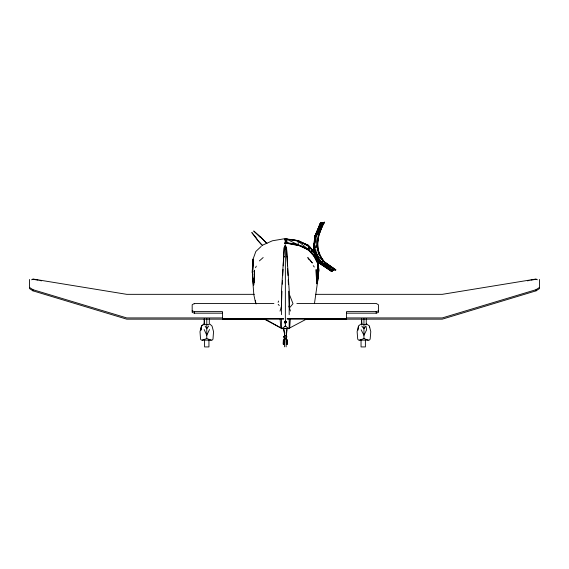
<?xml version="1.0" encoding="UTF-8"?>
<svg xmlns="http://www.w3.org/2000/svg" width="569" height="569" viewBox="0 0 569 569"><rect width="100%" height="100%" fill="white"/><g stroke="black" fill="none" stroke-linecap="round" stroke-linejoin="round"><path stroke-width="0.85" d="M209.975 324.159L212.066 326.122L213.539 331.656L212.991 339.16L212.18 340.127L201.362 340.127L200.551 339.16L200.004 331.656L201.476 326.122L204.278 323.782L204.285 318.519M289.187 319.024L289.187 328.633L285.489 328.647L281.506 328.654L281.513 319.038M281.52 314.664L281.541 290.19L284.244 247.707L285.012 249.435L285.709 249.45L286.477 247.707L289.18 290.19L289.187 314.65M366.258 323.782L366.258 324.337L364.992 324.671L361.664 324.33L361.656 318.519M289.436 308L288.775 291.228M252.544 276.989L254.066 282.288L254.521 270.204C253.888 307.04 251.576 264.841 252.956 259.514L255.83 251.484L261.228 246.377M318.05 275.047L317.801 262.97C313.384 248.817 298.27 242.878 284.621 242.906L298.17 245.474L298.248 240.63L284.692 238.639M298.248 240.63L308.391 246.021L314.124 251.868L317.801 262.97L318.064 277.686L317.858 259.315C313.782 245.808 299.927 240.21 286.954 239.35L307.644 249.378L298.177 245.175L285.709 242.743L285.773 239.144L286.968 238.674L286.876 243.582L284.614 243.24L285.695 243.39L284.685 239.307L285.773 239.144L298.248 240.63L298.234 241.242L308.398 245.317L314.124 251.868L317.858 259.315L317.787 263.547L314.052 256.043L308.434 249.755L308.398 245.317L298.248 240.63L293.035 240.026M318.099 275.681L317.858 259.315M318.064 277.957L317.794 263.241L314.06 255.751L308.462 250.019L298.177 244.848M314.045 256.349L314.116 252.608L309.593 247.401L309.6 246.69L314.109 252.316L317.858 259.521L318.128 274.137M254.066 282.288L254.123 279.379M308.391 245.936L308.398 245.317L309.586 247.166M252.956 259.115L252.544 271.406L252.956 259.343M252.544 275.723L252.956 262.914L252.544 274.13M286.164 335.639L286.826 337.068L286.541 335.98L284.493 335.98L283.895 337.068L284.55 335.639C286.968 334.778 286.755 337.751 286.271 339.231L287.309 339.963L287.331 344.238L286.499 344.238L286.292 339.963M286.499 344.238L286.292 341.542M252.544 269.308L252.956 259.4M314.031 247.487L313.967 248.923L316.286 256.797L313.448 247.174L314.913 236.128L320.361 223.333L321.08 222.515L324.067 222.892L324.515 222.13C319.984 229.115 317.964 237.55 317.289 245.808C318.128 256.448 325.276 264.67 334.6 269.279L335.582 270.012L332.929 269.862L330.681 270.481L328.882 269.557L320.418 263.838L317.26 258.568M290.325 318.647L289.721 327.559L289.066 328.313L306.691 318.967M284.344 336.343L284.514 332.751L283.803 328.953M281.961 291.228L281.314 308M282.309 284.23L282.487 280.73M282.75 275.481L283.056 269.357M283.234 265.858L284.151 247.487L285.361 244.663M287.331 344.238L287.309 339.963M284.386 336.4L284.514 334.003L283.696 329.764M285.19 247.508L285.361 245.73L285.361 321.094L284.336 322.068L284.656 322.758L285.361 323.178L286.065 322.751L286.029 321.577M358.093 330.084L358.484 326.115L360.646 324.166M314.358 242.743L314.152 245.225L314.529 242.643M314.565 240.267L314.913 236.128L319.906 224.435L323.597 223.987L324.216 222.166L318.619 234.613L317.033 245.716L319.351 254.151L323.683 261.391L335.724 269.955L323.448 261.42L316.599 254.485L314.614 247.828L317.033 245.716L315.767 236.619M286.925 328.953L286.221 332.751L286.392 336.343M284.55 335.639L284.052 337.339L284.45 339.231L283.383 339.97L283.291 344.224L284.08 344.245L284.322 339.97M200.964 330.084L201.476 326.122L203.823 324.159M319.579 226.981C317.602 238.688 315.198 251.434 323.683 261.391L335.959 269.884M320.454 264.066L320.226 262.722L320.93 261.747L323.946 261.327C314.614 250.644 317.054 235.95 323.043 224.094L320.361 223.333L319.287 225.623L320.062 227.458C315.411 236.355 311.549 247.131 316.286 256.797M200.971 330.041L201.476 326.122M314.863 240.082L315.091 238.375M315.311 236.668L315.532 234.961L320.361 223.333L323.505 222.984L319.173 234.513L316.307 234.876M318.199 277.487L314.508 303.241M287.039 329.764L286.307 335.603M284.336 338.484L284.45 337.723L286.278 337.723L286.385 338.932L284.336 338.932L284.336 338.484L286.385 338.484M280.048 311.129L281.577 306.172M252.494 267.7L252.138 272.444L252.921 274.35M316.222 256.562L313.448 247.174L315.404 237.344L320.994 224.94L319.75 224.52L321.08 222.515M317.979 275.346L319.088 270.204L318.604 267.7L317.687 266.505M358.484 326.115L357.119 331.656L357.73 339.16L358.584 340.127L369.309 340.127L370.156 339.16L370.775 331.656L369.409 326.122L367.019 324.159M332.609 271.072L332.929 269.862L334.6 269.279L320.93 261.747L315.93 255.531L314.614 247.828L317.516 247.487L316.599 254.485L315.93 255.531L320.226 262.722L332.609 271.072L330.681 270.481L320.418 263.838L316.698 257.501M284.322 341.549L284.08 344.245M316.592 282.295L316.122 269.656L316.592 282.295L318.121 277.003L317.63 262.629C313.27 249.265 299.351 243.696 286.321 243.269L286.321 242.942M278.127 302.367L278.568 301.037M252.508 272.764L253.02 271.235M285.887 321.89L285.361 321.257L284.763 321.549L284.493 322.26L284.884 322.452M317.836 275.204L318.32 274.03M285.951 321.549L286.221 322.082L285.361 323.014L285.361 325.667L284.827 326.599L281.506 328.654M209.513 329.529L206.775 335.276L204.179 329.529M284.678 321.599L284.336 322.068M319.906 224.435L319.287 225.623L321.108 225.217L314.913 236.128L315.639 237.927L313.953 248.568L316.357 257.06M255.524 267.714L256.334 266.15M314.913 236.128L315.532 234.961M283.895 337.068L284.493 335.98M314.614 247.828L313.967 248.923L314.984 251.996L313.86 248.312L315.404 237.344L320.397 226.042L321.236 225.53M208.723 325.973L206.775 328.768L206.775 338.569L211.213 340.12M361.649 323.782L362.133 323.164M289.941 307.388L293.014 303.704L289.82 295.553M204.278 323.782L204.797 323.164M320.461 223.702L319.75 224.52L320.525 226.362L315.518 237.614L314.152 248.902M285.866 322.587L285.361 323.135L284.656 322.715M284.656 321.442L285.858 321.201L286.378 322.068M259.4 260.901L263.17 257.529M284.685 239.307L285.78 238.475L286.89 242.949L298.177 245.175M346.542 317.929L442.269 317.929L536.062 289.685L539.497 287.423M304.884 319.152L442.269 319.152L536.062 290.83L539.497 288.561L539.497 279.479M284.329 256.505L283.903 256.775L284.329 257.046M273.902 303.448L194.406 303.448L192.18 304.749L192.18 312.417L194.406 313.178L222.472 313.178M262.451 245.218L272.387 240.787L284.045 238.816M31.565 279.777L32.938 279.265L38.144 280.204M359.672 340.12L363.947 338.576L368.221 340.12M202.322 340.12L206.775 338.569M346.528 313.178L376.194 313.178L378.421 312.417L378.421 304.749L376.194 303.448L296.84 303.448M287.16 319.159L346.528 319.159L346.528 311.606L376.194 311.606L378.421 310.859M285.837 322.452L286.221 322.082M317.509 245.744L314.088 246.057M319.87 254.051L316.599 254.485L320.93 261.747L331.578 270.332L320.383 263.632L316.741 257.558M527.378 280.83L529.113 280.517M530.856 280.204L536.062 279.265L537.435 279.777M536.062 279.016L442.269 294.337L315.525 294.337M287.537 328.548L283.078 328.576M254.364 294.337L126.731 294.337L32.938 279.016M192.18 310.859L194.406 311.606L222.472 311.606L222.472 319.159L283.611 319.159M222.458 317.929L126.731 317.929L32.938 289.685L29.503 287.423M222.472 318.597L283.611 318.597M287.16 318.597L346.528 318.597M264.998 319.152L126.731 319.152L32.938 290.83L29.503 288.561L29.503 279.479M284.827 326.599L285.887 326.599L289.187 328.633M284.642 335.81L286.086 335.81M284.45 338.69L286.271 338.69M286.499 343.086L287.331 343.086M283.291 343.071L284.08 343.093M289.557 239.62L291.3 239.826M39.887 280.517L41.622 280.83M304.486 244.058L306.826 245.118M285.361 321.094L286.065 321.442M263.909 318.925L281.634 328.363L265.943 319.522M285.361 323.014L284.493 322.082M286.399 256.505L286.833 256.775M331.585 271.299L320.418 263.838M320.93 261.747L333.967 270.616M331.378 271.342L328.882 269.557L331.777 271.257L320.383 263.632L316.641 257.266M298.248 241.306L308.327 249.393L309.593 247.401L309.536 250.73L314.116 252.608L317.851 260.09L318.078 272.878M266.953 243.532L260.317 236.64L253.696 230.993L259.941 237.081M307.886 245.68L310.105 248.013M260.317 236.64L266.32 243.091M311.663 249.699L313.739 251.939L317.63 259.115M256.896 238.56L251.797 232.543L257.088 239.67L262.423 245.459M308.391 245.822L314.116 252.238L317.858 259.521M257.088 239.67L262.394 245.623M317.481 258.852L314.109 252.408L311.577 249.492L314.109 252.316L317.481 258.845M278.205 304.315L279.244 305.546M308.071 257.821L312.36 262.985L309.486 259.514M361.735 325.98L363.947 328.768L365.945 325.98L366.628 329.814L363.947 335.276L361.144 329.807M313.242 265.631L314.301 267.017M316.67 257.245L320.226 262.722M285.361 245.516L286.563 247.487L287.487 265.858M205.068 325.98L206.775 328.768L206.796 318.519M307.701 257.522L308.882 259.492M285.361 325.667L285.887 326.599M317.794 263.241L314.052 256.043L308.462 250.019M318.057 274.429L317.851 260.09L314.124 251.868L314.109 252.408M288.853 306.101L290.425 311.023M317.68 271.228C319.636 273.02 316.065 292.345 316.528 279.393M313.448 247.174L314.351 250.047M255.31 300.624L256.086 303.938M255.666 303.256L253.852 294.842L252.508 277.501M369.409 326.122L369.58 327.047M285.346 245.922L285.531 247.501M280.745 327.559L280.09 318.654M287.622 268.483L287.978 275.481M288.199 279.856L288.419 284.23M317.794 262.515L318.121 269.308M318.064 277.516L317.851 260.09M318.092 271.861L318.142 273.184L317.858 259.571M283.291 344.224L283.383 339.97M318.156 272.729L318.135 269.763L318.149 272.971M366.251 318.519L366.258 324.337M209.307 318.519L209.264 324.337L207.927 324.671L204.285 324.337L204.285 319.053M536.062 289.685L536.062 290.83M376.194 311.606L376.194 313.178M365.39 340.02L365.39 346.926L361.045 346.926L361.045 340.02M363.947 318.519L363.947 338.576M361.664 319.053L361.664 324.33M318.121 269.002L318.121 270.609M286.278 337.723L286.278 338.576M286.129 338.968L286.129 346.855M285.361 321.257L285.361 321.99M284.457 338.968L284.457 346.855M284.45 337.723L284.45 338.576M208.937 340.02L208.937 346.926L204.584 346.926L204.584 340.02M194.406 303.448L194.406 303.917M194.406 311.606L194.406 313.178M32.938 289.685L32.938 290.83M318.057 274.749L318.021 276.328L318.057 274.749"/></g></svg>
